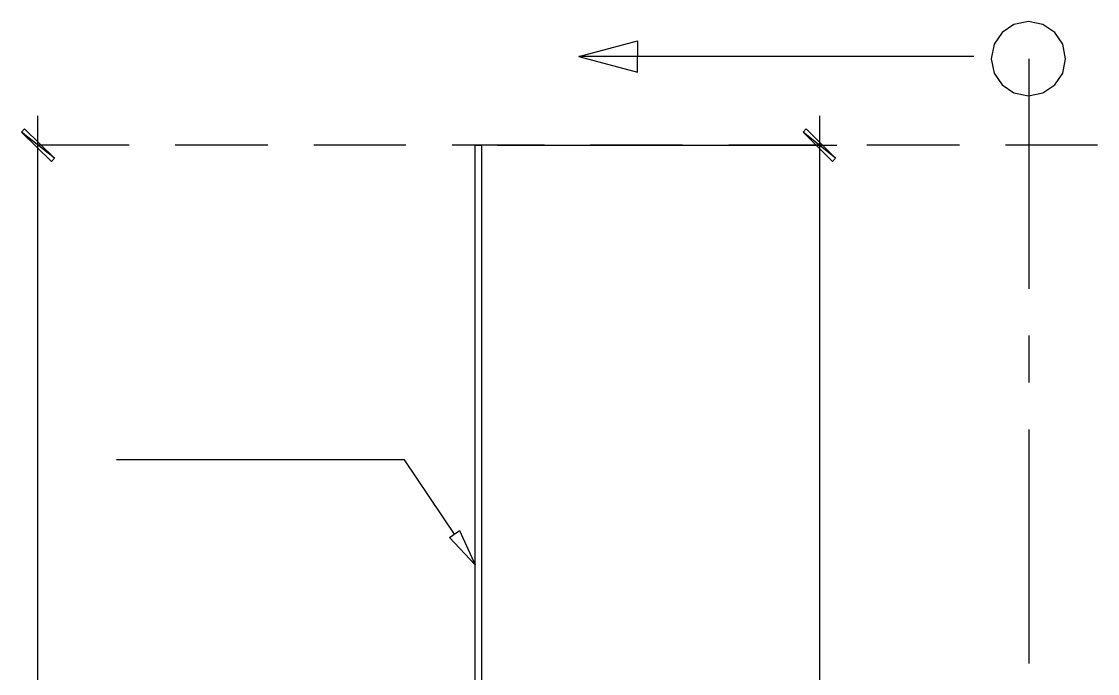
# Model space of a CAD drawing. Extents: x -1 to 315, y 0 to 224.
# Drawn here: x 11.06 to 30.35, y 196.56 to 208.25 of the extents above; entities that cross this region are included whole.
import ezdxf

# ---------------------------------------------------------------- set-up
doc = ezdxf.new("R2010")
doc.units = 0
doc.header["$MEASUREMENT"] = 0
doc.layers.add('UNDERLAY', color=8, linetype='Continuous')

msp = doc.modelspace()

# ---------------------------------------------------------------- linework, layer by layer
at = {"layer": 'UNDERLAY'}
for p, q in [((28.849, 208.202), (28.637, 208.06)), ((29.109, 208.255), (28.849, 208.202)), ((29.368, 208.202), (29.109, 208.255)), ((29.58, 208.06), (29.368, 208.202)), ((28.637, 208.06), (28.495, 207.848)), ((29.723, 207.848), (29.58, 208.06)), ((21.05, 207.627), (22.103, 207.907)), ((22.103, 207.907), (22.103, 207.627)), ((28.495, 207.848), (28.442, 207.588)), ((29.775, 207.588), (29.723, 207.848)), ((28.129, 207.627), (21.05, 207.627)), ((22.103, 207.627), (21.05, 207.627)), ((22.103, 207.627), (21.05, 207.627)), ((21.05, 207.627), (22.103, 207.347)), ((22.103, 207.347), (22.103, 207.627)), ((28.442, 207.588), (28.495, 207.329)), ((29.115, 207.583), (29.115, 203.461)), ((29.723, 207.329), (29.775, 207.588)), ((28.495, 207.329), (28.637, 207.117)), ((29.58, 207.117), (29.723, 207.329)), ((28.637, 207.117), (28.849, 206.974)), ((28.849, 206.974), (29.109, 206.922)), ((29.109, 206.922), (29.368, 206.974)), ((29.368, 206.974), (29.58, 207.117)), ((11.35, 41.723), (11.35, 206.563)), ((25.362, 206.563), (25.362, 189.37)), ((11.059, 206.272), (11.115, 206.328)), ((11.652, 205.801), (11.059, 206.272)), ((11.059, 206.272), (11.596, 205.746)), ((11.652, 205.801), (11.059, 206.272)), ((11.115, 206.328), (11.652, 205.801)), ((25.071, 206.272), (25.127, 206.328)), ((25.653, 205.801), (25.071, 206.272)), ((25.071, 206.272), (25.597, 205.746)), ((25.653, 205.801), (25.071, 206.272)), ((25.127, 206.328), (25.653, 205.801)), ((12.986, 206.037), (11.339, 206.037)), ((11.753, 206.037), (11.675, 206.037)), ((15.472, 206.037), (13.814, 206.037)), ((17.947, 206.037), (16.301, 206.037)), ((20.434, 206.037), (18.776, 206.037)), ((19.191, 206.037), (19.303, 206.037)), ((19.191, 189.897), (19.191, 206.037)), ((19.191, 206.037), (19.303, 206.037)), ((19.303, 206.037), (19.303, 189.897)), ((19.583, 206.037), (25.676, 206.037)), ((22.909, 206.037), (21.251, 206.037)), ((25.396, 206.037), (23.738, 206.037)), ((27.871, 206.037), (26.213, 206.037)), ((30.347, 206.037), (28.7, 206.037)), ((11.596, 205.746), (11.652, 205.801)), ((25.597, 205.746), (25.653, 205.801)), ((29.115, 202.621), (29.115, 201.78)), ((29.115, 200.94), (29.115, 196.74)), ((17.925, 200.392), (12.761, 200.392)), ((18.821, 199.059), (17.925, 200.392)), ((18.731, 199.003), (18.911, 199.126)), ((18.911, 199.126), (19.191, 198.51)), ((19.191, 198.51), (18.731, 199.003))]:
    msp.add_line(p, q, dxfattribs=at)

doc.saveas('drawing.dxf')
